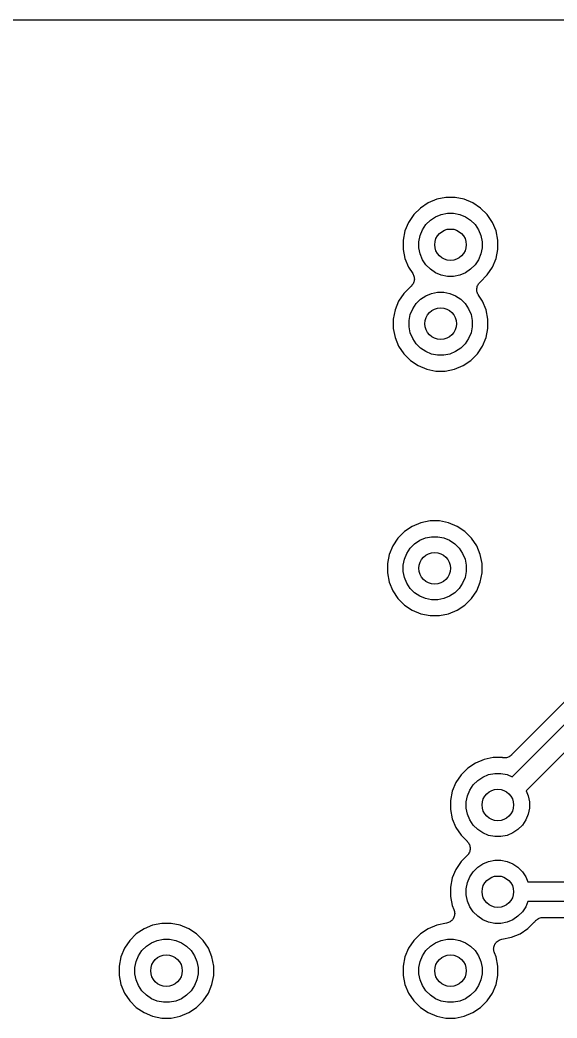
# Model space of a CAD drawing. Extents: x 113.2 to 188.8, y -123.8 to -78.2.
# Drawn here: x 139.44 to 146.25, y -94.8 to -82.15 of the extents above; entities that cross this region are included whole.
import ezdxf

# ---------------------------------------------------------------- set-up
doc = ezdxf.new("R2010")
doc.units = 0
doc.layers.add('BLACK', color=7, linetype='CONTINUOUS')

msp = doc.modelspace()

# ---------------------------------------------------------------- linework, layer by layer
at = {"layer": 'BLACK', "linetype": 'CONTINUOUS'}
for p, q in [((125.014, -82.1507), (176.986, -82.1507)), ((144.616, -84.4683), (144.518, -84.5339)), ((144.725, -84.4231), (144.616, -84.4683)), ((144.841, -84.4), (144.725, -84.4231)), ((144.959, -84.4), (144.841, -84.4)), ((145.075, -84.4231), (144.959, -84.4)), ((145.184, -84.4683), (145.075, -84.4231)), ((145.282, -84.5339), (145.184, -84.4683)), ((144.434, -84.6175), (144.368, -84.7158)), ((144.518, -84.5339), (144.434, -84.6175)), ((144.711, -84.6455), (144.783, -84.6154)), ((144.783, -84.6154), (144.861, -84.6)), ((144.861, -84.6), (144.939, -84.6)), ((144.939, -84.6), (145.017, -84.6154)), ((145.017, -84.6154), (145.089, -84.6455)), ((145.366, -84.6175), (145.282, -84.5339)), ((145.432, -84.7158), (145.366, -84.6175)), ((144.368, -84.7158), (144.323, -84.825)), ((144.546, -84.8105), (144.589, -84.745)), ((144.589, -84.745), (144.645, -84.6893)), ((144.645, -84.6893), (144.711, -84.6455)), ((145.089, -84.6455), (145.155, -84.6893)), ((145.155, -84.6893), (145.211, -84.745)), ((145.211, -84.745), (145.254, -84.8105)), ((145.477, -84.825), (145.432, -84.7158)), ((144.323, -84.825), (144.3, -84.9409)), ((144.515, -84.8833), (144.546, -84.8105)), ((145.254, -84.8105), (145.285, -84.8833)), ((145.5, -84.9409), (145.477, -84.825)), ((144.3, -84.9409), (144.3, -85.0591)), ((144.5, -84.9606), (144.515, -84.8833)), ((144.5, -85.0394), (144.5, -84.9606)), ((145.285, -84.8833), (145.3, -84.9606)), ((145.3, -84.9606), (145.3, -85.0394)), ((145.5, -85.0591), (145.5, -84.9409)), ((144.3, -85.0591), (144.323, -85.175)), ((144.515, -85.1167), (144.5, -85.0394)), ((144.546, -85.1895), (144.515, -85.1167)), ((145.285, -85.1167), (145.254, -85.1895)), ((145.3, -85.0394), (145.285, -85.1167)), ((145.477, -85.175), (145.5, -85.0591)), ((144.323, -85.175), (144.368, -85.2842)), ((144.589, -85.255), (144.546, -85.1895)), ((144.645, -85.3107), (144.589, -85.255)), ((145.211, -85.255), (145.155, -85.3107)), ((145.254, -85.1895), (145.211, -85.255)), ((145.432, -85.2842), (145.477, -85.175)), ((144.368, -85.2842), (144.421, -85.3625)), ((144.421, -85.3625), (144.421, -85.3632)), ((144.421, -85.3632), (144.421, -85.3632)), ((144.421, -85.3632), (144.421, -85.3632)), ((144.421, -85.3632), (144.422, -85.3639)), ((144.422, -85.3639), (144.427, -85.3746)), ((144.427, -85.3746), (144.433, -85.3851)), ((144.711, -85.3545), (144.645, -85.3107)), ((144.783, -85.3846), (144.711, -85.3545)), ((145.089, -85.3545), (145.017, -85.3846)), ((145.155, -85.3107), (145.089, -85.3545)), ((145.277, -85.4717), (145.366, -85.3825)), ((145.366, -85.3825), (145.432, -85.2842)), ((144.42, -85.5045), (144.412, -85.5137)), ((144.426, -85.4933), (144.42, -85.5038)), ((144.42, -85.5038), (144.42, -85.5041)), ((144.42, -85.5041), (144.42, -85.5045)), ((144.432, -85.4827), (144.426, -85.4933)), ((144.436, -85.4705), (144.432, -85.4819)), ((144.432, -85.4819), (144.432, -85.4823)), ((144.432, -85.4823), (144.432, -85.4827)), ((144.433, -85.3851), (144.433, -85.3856)), ((144.433, -85.3856), (144.433, -85.386)), ((144.433, -85.386), (144.436, -85.3974)), ((144.436, -85.3974), (144.44, -85.4089)), ((144.439, -85.4591), (144.436, -85.4705)), ((144.441, -85.4464), (144.439, -85.4582)), ((144.439, -85.4582), (144.439, -85.4587)), ((144.439, -85.4587), (144.439, -85.4591)), ((144.44, -85.4089), (144.44, -85.4093)), ((144.44, -85.4093), (144.44, -85.4098)), ((144.44, -85.4098), (144.441, -85.4217)), ((144.441, -85.4217), (144.442, -85.4336)), ((144.442, -85.4345), (144.441, -85.4464)), ((144.442, -85.4336), (144.442, -85.434)), ((144.442, -85.434), (144.442, -85.4345)), ((144.861, -85.4), (144.783, -85.3846)), ((144.939, -85.4), (144.861, -85.4)), ((145.017, -85.3846), (144.939, -85.4)), ((145.243, -85.5173), (145.249, -85.5068)), ((145.249, -85.5068), (145.255, -85.4962)), ((145.255, -85.4955), (145.263, -85.4864)), ((145.255, -85.4959), (145.255, -85.4955)), ((145.255, -85.4962), (145.255, -85.4959)), ((145.263, -85.4864), (145.27, -85.4771)), ((145.27, -85.4771), (145.271, -85.4768)), ((145.271, -85.4765), (145.277, -85.4717)), ((145.271, -85.4768), (145.271, -85.4765)), ((144.309, -85.6175), (144.243, -85.7158)), ((144.398, -85.5283), (144.309, -85.6175)), ((144.404, -85.5235), (144.398, -85.5283)), ((144.405, -85.5229), (144.404, -85.5232)), ((144.404, -85.5232), (144.404, -85.5235)), ((144.412, -85.5137), (144.405, -85.5229)), ((144.586, -85.6455), (144.658, -85.6154)), ((144.658, -85.6154), (144.736, -85.6)), ((144.736, -85.6), (144.814, -85.6)), ((144.814, -85.6), (144.892, -85.6154)), ((144.892, -85.6154), (144.964, -85.6455)), ((145.233, -85.5655), (145.234, -85.5537)), ((145.233, -85.566), (145.233, -85.5655)), ((145.233, -85.5664), (145.233, -85.566)), ((145.234, -85.5783), (145.233, -85.5664)), ((145.234, -85.5537), (145.236, -85.5418)), ((145.235, -85.5902), (145.234, -85.5783)), ((145.235, -85.5907), (145.235, -85.5902)), ((145.235, -85.5911), (145.235, -85.5907)), ((145.239, -85.6026), (145.235, -85.5911)), ((145.236, -85.5409), (145.239, -85.5295)), ((145.236, -85.5413), (145.236, -85.5409)), ((145.236, -85.5418), (145.236, -85.5413)), ((145.239, -85.5295), (145.243, -85.5181)), ((145.242, -85.614), (145.239, -85.6026)), ((145.242, -85.6144), (145.242, -85.614)), ((145.242, -85.6149), (145.242, -85.6144)), ((145.248, -85.6254), (145.242, -85.6149)), ((145.243, -85.5177), (145.243, -85.5173)), ((145.243, -85.5181), (145.243, -85.5177)), ((145.253, -85.6361), (145.248, -85.6254)), ((144.243, -85.7158), (144.198, -85.825)), ((144.421, -85.8105), (144.464, -85.745)), ((144.464, -85.745), (144.52, -85.6893)), ((144.52, -85.6893), (144.586, -85.6455)), ((144.964, -85.6455), (145.03, -85.6893)), ((145.03, -85.6893), (145.086, -85.745)), ((145.086, -85.745), (145.129, -85.8105)), ((145.254, -85.6368), (145.253, -85.6361)), ((145.254, -85.6375), (145.254, -85.6368)), ((145.254, -85.6368), (145.254, -85.6368)), ((145.254, -85.6368), (145.254, -85.6368)), ((145.307, -85.7158), (145.254, -85.6375)), ((145.352, -85.825), (145.307, -85.7158)), ((144.198, -85.825), (144.175, -85.9409)), ((144.375, -85.9606), (144.39, -85.8833)), ((144.39, -85.8833), (144.421, -85.8105)), ((145.129, -85.8105), (145.16, -85.8833)), ((145.16, -85.8833), (145.175, -85.9606)), ((145.375, -85.9409), (145.352, -85.825)), ((144.175, -85.9409), (144.175, -86.0591)), ((144.375, -86.0394), (144.375, -85.9606)), ((145.175, -85.9606), (145.175, -86.0394)), ((145.375, -86.0591), (145.375, -85.9409)), ((144.175, -86.0591), (144.198, -86.175)), ((144.39, -86.1167), (144.375, -86.0394)), ((144.421, -86.1895), (144.39, -86.1167)), ((145.16, -86.1167), (145.129, -86.1895)), ((145.175, -86.0394), (145.16, -86.1167)), ((145.352, -86.175), (145.375, -86.0591)), ((144.198, -86.175), (144.243, -86.2842)), ((144.464, -86.255), (144.421, -86.1895)), ((144.52, -86.3107), (144.464, -86.255)), ((145.086, -86.255), (145.03, -86.3107)), ((145.129, -86.1895), (145.086, -86.255)), ((145.307, -86.2842), (145.352, -86.175)), ((144.243, -86.2842), (144.309, -86.3825)), ((144.309, -86.3825), (144.393, -86.466)), ((144.586, -86.3545), (144.52, -86.3107)), ((144.658, -86.3846), (144.586, -86.3545)), ((144.736, -86.4), (144.658, -86.3846)), ((144.892, -86.3846), (144.814, -86.4)), ((144.964, -86.3545), (144.892, -86.3846)), ((145.03, -86.3107), (144.964, -86.3545)), ((145.157, -86.466), (145.241, -86.3825)), ((145.241, -86.3825), (145.307, -86.2842)), ((144.393, -86.466), (144.491, -86.5317)), ((144.814, -86.4), (144.736, -86.4)), ((145.059, -86.5317), (145.157, -86.466)), ((144.491, -86.5317), (144.6, -86.5769)), ((144.6, -86.5769), (144.716, -86.6)), ((144.716, -86.6), (144.834, -86.6)), ((144.834, -86.6), (144.95, -86.5769)), ((144.95, -86.5769), (145.059, -86.5317)), ((144.525, -88.5231), (144.416, -88.5683)), ((144.641, -88.5), (144.525, -88.5231)), ((144.759, -88.5), (144.641, -88.5)), ((144.875, -88.5231), (144.759, -88.5)), ((144.984, -88.5683), (144.875, -88.5231)), ((144.318, -88.6339), (144.234, -88.7175)), ((144.416, -88.5683), (144.318, -88.6339)), ((145.082, -88.6339), (144.984, -88.5683)), ((145.166, -88.7175), (145.082, -88.6339)), ((144.234, -88.7175), (144.168, -88.8158)), ((144.389, -88.845), (144.445, -88.7893)), ((144.445, -88.7893), (144.511, -88.7455)), ((144.511, -88.7455), (144.583, -88.7154)), ((144.583, -88.7154), (144.661, -88.7)), ((144.661, -88.7), (144.739, -88.7)), ((144.739, -88.7), (144.817, -88.7154)), ((144.817, -88.7154), (144.889, -88.7455)), ((144.889, -88.7455), (144.955, -88.7893)), ((144.955, -88.7893), (145.011, -88.845)), ((145.232, -88.8158), (145.166, -88.7175)), ((144.168, -88.8158), (144.123, -88.925)), ((144.315, -88.9833), (144.346, -88.9105)), ((144.346, -88.9105), (144.389, -88.845)), ((145.011, -88.845), (145.054, -88.9105)), ((145.054, -88.9105), (145.085, -88.9833)), ((145.277, -88.925), (145.232, -88.8158)), ((144.123, -88.925), (144.1, -89.0409)), ((144.1, -89.0409), (144.1, -89.1591)), ((144.3, -89.0606), (144.315, -88.9833)), ((145.085, -88.9833), (145.1, -89.0606)), ((145.3, -89.0409), (145.277, -88.925)), ((145.3, -89.1591), (145.3, -89.0409)), ((144.1, -89.1591), (144.123, -89.275)), ((144.3, -89.1394), (144.3, -89.0606)), ((144.315, -89.2167), (144.3, -89.1394)), ((145.1, -89.1394), (145.085, -89.2167)), ((145.1, -89.0606), (145.1, -89.1394)), ((145.277, -89.275), (145.3, -89.1591)), ((144.123, -89.275), (144.168, -89.3842)), ((144.346, -89.2895), (144.315, -89.2167)), ((144.389, -89.355), (144.346, -89.2895)), ((145.054, -89.2895), (145.011, -89.355)), ((145.085, -89.2167), (145.054, -89.2895)), ((145.232, -89.3842), (145.277, -89.275)), ((144.168, -89.3842), (144.234, -89.4825)), ((144.445, -89.4107), (144.389, -89.355)), ((144.511, -89.4545), (144.445, -89.4107)), ((144.955, -89.4107), (144.889, -89.4545)), ((145.011, -89.355), (144.955, -89.4107)), ((145.166, -89.4825), (145.232, -89.3842)), ((144.234, -89.4825), (144.318, -89.566)), ((144.583, -89.4846), (144.511, -89.4545)), ((144.661, -89.5), (144.583, -89.4846)), ((144.739, -89.5), (144.661, -89.5)), ((144.817, -89.4846), (144.739, -89.5)), ((144.889, -89.4545), (144.817, -89.4846)), ((145.082, -89.566), (145.166, -89.4825)), ((144.318, -89.566), (144.416, -89.6317)), ((144.416, -89.6317), (144.525, -89.6769)), ((144.525, -89.6769), (144.641, -89.7)), ((144.759, -89.7), (144.875, -89.6769)), ((144.875, -89.6769), (144.984, -89.6317)), ((144.984, -89.6317), (145.082, -89.566)), ((144.641, -89.7), (144.759, -89.7)), ((146.477, -90.663), (145.675, -91.4655)), ((145.681, -91.7421), (146.63, -90.7931)), ((146.775, -91.0022), (145.858, -91.9189)), ((145.216, -91.5683), (145.118, -91.6339)), ((145.325, -91.5231), (145.216, -91.5683)), ((145.441, -91.5), (145.325, -91.5231)), ((145.559, -91.5), (145.441, -91.5)), ((145.56, -91.5002), (145.559, -91.5)), ((145.572, -91.5014), (145.56, -91.5002)), ((145.584, -91.5027), (145.572, -91.5014)), ((145.585, -91.5027), (145.584, -91.5026)), ((145.584, -91.5026), (145.584, -91.5027)), ((145.597, -91.5015), (145.585, -91.5027)), ((145.608, -91.5005), (145.597, -91.5015)), ((145.609, -91.5003), (145.608, -91.5005)), ((145.61, -91.5003), (145.609, -91.5003)), ((145.621, -91.4969), (145.61, -91.5003)), ((145.632, -91.4936), (145.621, -91.4969)), ((145.633, -91.4933), (145.632, -91.4936)), ((145.644, -91.4876), (145.633, -91.4931)), ((145.633, -91.4931), (145.633, -91.4933)), ((145.654, -91.4822), (145.644, -91.4876)), ((145.655, -91.4818), (145.654, -91.4822)), ((145.664, -91.4741), (145.655, -91.4815)), ((145.655, -91.4815), (145.655, -91.4818)), ((145.674, -91.4667), (145.664, -91.4741)), ((145.675, -91.4659), (145.674, -91.4659)), ((145.674, -91.4659), (145.674, -91.4667)), ((145.675, -91.4655), (145.675, -91.4659)), ((145.675, -91.4659), (145.675, -91.4659)), ((145.118, -91.6339), (145.034, -91.7175)), ((145.383, -91.7154), (145.461, -91.7)), ((145.461, -91.7), (145.539, -91.7)), ((145.539, -91.7), (145.617, -91.7154)), ((144.968, -91.8158), (144.923, -91.925)), ((145.034, -91.7175), (144.968, -91.8158)), ((145.189, -91.845), (145.245, -91.7893)), ((145.245, -91.7893), (145.311, -91.7455)), ((145.311, -91.7455), (145.383, -91.7154)), ((145.617, -91.7154), (145.681, -91.7421)), ((144.923, -91.925), (144.9, -92.0409)), ((145.115, -91.9833), (145.146, -91.9105)), ((145.146, -91.9105), (145.189, -91.845)), ((145.858, -91.9189), (145.885, -91.9833)), ((144.9, -92.0409), (144.9, -92.1591)), ((145.1, -92.0606), (145.115, -91.9833)), ((145.1, -92.1394), (145.1, -92.0606)), ((145.885, -91.9833), (145.9, -92.0606)), ((145.9, -92.0606), (145.9, -92.1394)), ((144.9, -92.1591), (144.923, -92.275)), ((145.115, -92.2167), (145.1, -92.1394)), ((145.9, -92.1394), (145.885, -92.2167)), ((144.923, -92.275), (144.968, -92.3842)), ((145.146, -92.2895), (145.115, -92.2167)), ((145.189, -92.355), (145.146, -92.2895)), ((145.854, -92.2895), (145.811, -92.355)), ((145.885, -92.2167), (145.854, -92.2895)), ((144.968, -92.3842), (145.034, -92.4825)), ((145.245, -92.4107), (145.189, -92.355)), ((145.311, -92.4545), (145.245, -92.4107)), ((145.383, -92.4846), (145.311, -92.4545)), ((145.689, -92.4545), (145.617, -92.4846)), ((145.755, -92.4107), (145.689, -92.4545)), ((145.811, -92.355), (145.755, -92.4107)), ((145.034, -92.4825), (145.112, -92.5602)), ((145.112, -92.5602), (145.112, -92.5608)), ((145.112, -92.5608), (145.112, -92.5608)), ((145.112, -92.5608), (145.112, -92.5609)), ((145.112, -92.5609), (145.113, -92.5615)), ((145.113, -92.5615), (145.12, -92.5708)), ((145.12, -92.5708), (145.128, -92.5801)), ((145.128, -92.5801), (145.128, -92.5805)), ((145.128, -92.5805), (145.128, -92.5808)), ((145.128, -92.5808), (145.134, -92.5914)), ((145.134, -92.5914), (145.139, -92.602)), ((145.461, -92.5), (145.383, -92.4846)), ((145.539, -92.5), (145.461, -92.5)), ((145.617, -92.4846), (145.539, -92.5)), ((145.133, -92.7101), (145.127, -92.7206)), ((145.139, -92.6996), (145.133, -92.7101)), ((145.139, -92.602), (145.14, -92.6024)), ((145.143, -92.6873), (145.139, -92.6988)), ((145.139, -92.6988), (145.139, -92.6992)), ((145.139, -92.6992), (145.139, -92.6996)), ((145.14, -92.6024), (145.14, -92.6028)), ((145.14, -92.6028), (145.143, -92.6143)), ((145.143, -92.6143), (145.147, -92.6258)), ((145.146, -92.676), (145.143, -92.6873)), ((145.148, -92.6632), (145.146, -92.6751)), ((145.146, -92.6751), (145.146, -92.6755)), ((145.146, -92.6755), (145.146, -92.676)), ((145.147, -92.6258), (145.147, -92.6262)), ((145.147, -92.6262), (145.147, -92.6266)), ((145.147, -92.6266), (145.148, -92.6386)), ((145.148, -92.6386), (145.149, -92.6504)), ((145.149, -92.6513), (145.148, -92.6632)), ((145.149, -92.6504), (145.149, -92.6509)), ((145.149, -92.6509), (145.149, -92.6513)), ((145.034, -92.8175), (144.968, -92.9158)), ((145.112, -92.7398), (145.034, -92.8175)), ((145.119, -92.7306), (145.112, -92.7398)), ((145.127, -92.7214), (145.119, -92.7306)), ((145.127, -92.7206), (145.127, -92.721)), ((145.127, -92.721), (145.127, -92.7214)), ((145.245, -92.8893), (145.311, -92.8455)), ((145.311, -92.8455), (145.383, -92.8154)), ((145.383, -92.8154), (145.461, -92.8)), ((145.461, -92.8), (145.539, -92.8)), ((145.539, -92.8), (145.617, -92.8154)), ((145.617, -92.8154), (145.689, -92.8455)), ((145.689, -92.8455), (145.755, -92.8893)), ((144.968, -92.9158), (144.923, -93.025)), ((145.146, -93.0105), (145.189, -92.945)), ((145.189, -92.945), (145.245, -92.8893)), ((145.755, -92.8893), (145.811, -92.945)), ((145.811, -92.945), (145.854, -93.0105)), ((144.923, -93.025), (144.9, -93.1409)), ((145.1, -93.1606), (145.115, -93.0833)), ((145.115, -93.0833), (145.146, -93.0105)), ((145.854, -93.0105), (145.881, -93.075)), ((145.881, -93.075), (159.892, -93.075)), ((144.9, -93.1409), (144.9, -93.2591)), ((145.1, -93.2394), (145.1, -93.1606)), ((144.9, -93.2591), (144.923, -93.375)), ((145.115, -93.3167), (145.1, -93.2394)), ((145.146, -93.3895), (145.115, -93.3167)), ((145.881, -93.325), (145.854, -93.3895)), ((159.847, -93.325), (145.881, -93.325)), ((144.923, -93.375), (144.944, -93.4248)), ((144.944, -93.4248), (144.944, -93.4257)), ((144.944, -93.4257), (144.944, -93.4257)), ((144.944, -93.4257), (144.944, -93.4258)), ((144.944, -93.4258), (144.944, -93.4264)), ((144.944, -93.4264), (144.948, -93.4381)), ((144.948, -93.4381), (144.951, -93.4495)), ((144.951, -93.4495), (144.951, -93.4499)), ((144.951, -93.4499), (144.951, -93.4503)), ((144.951, -93.4503), (144.952, -93.4622)), ((144.952, -93.4622), (144.953, -93.4742)), ((144.953, -93.475), (144.952, -93.4869)), ((144.953, -93.4742), (144.953, -93.4746)), ((144.953, -93.4746), (144.953, -93.475)), ((145.189, -93.455), (145.146, -93.3895)), ((145.245, -93.5107), (145.189, -93.455)), ((145.811, -93.455), (145.755, -93.5107)), ((145.854, -93.3895), (145.811, -93.455)), ((141.241, -93.6), (141.125, -93.6231)), ((141.359, -93.6), (141.241, -93.6)), ((141.475, -93.6231), (141.359, -93.6)), ((144.851, -93.598), (144.725, -93.6231)), ((144.863, -93.5945), (144.851, -93.598)), ((144.874, -93.5911), (144.863, -93.5945)), ((144.875, -93.5908), (144.874, -93.5909)), ((144.874, -93.5909), (144.874, -93.5911)), ((144.885, -93.5851), (144.875, -93.5908)), ((144.896, -93.5796), (144.885, -93.5851)), ((144.897, -93.5791), (144.896, -93.5793)), ((144.896, -93.5793), (144.896, -93.5796)), ((144.906, -93.5715), (144.897, -93.5791)), ((144.915, -93.564), (144.906, -93.5715)), ((144.916, -93.5637), (144.915, -93.564)), ((144.924, -93.5542), (144.916, -93.5634)), ((144.916, -93.5634), (144.916, -93.5637)), ((144.931, -93.545), (144.924, -93.5542)), ((144.932, -93.5443), (144.931, -93.5446)), ((144.931, -93.5446), (144.931, -93.545)), ((144.937, -93.5337), (144.932, -93.5443)), ((144.943, -93.5232), (144.937, -93.5337)), ((144.947, -93.511), (144.943, -93.5225)), ((144.943, -93.5225), (144.943, -93.5229)), ((144.943, -93.5229), (144.943, -93.5232)), ((144.951, -93.4996), (144.947, -93.511)), ((144.952, -93.4869), (144.951, -93.4988)), ((144.951, -93.4988), (144.951, -93.4992)), ((144.951, -93.4992), (144.951, -93.4996)), ((145.311, -93.5545), (145.245, -93.5107)), ((145.383, -93.5846), (145.311, -93.5545)), ((145.461, -93.6), (145.383, -93.5846)), ((145.539, -93.6), (145.461, -93.6)), ((145.617, -93.5846), (145.539, -93.6)), ((145.689, -93.5545), (145.617, -93.5846)), ((145.755, -93.5107), (145.689, -93.5545)), ((145.882, -93.666), (145.966, -93.5825)), ((145.966, -93.5825), (145.967, -93.5814)), ((145.967, -93.581), (145.968, -93.58)), ((145.967, -93.5814), (145.967, -93.581)), ((145.967, -93.581), (145.967, -93.581)), ((145.967, -93.581), (145.967, -93.581)), ((145.968, -93.58), (145.975, -93.5709)), ((145.975, -93.5709), (145.983, -93.5619)), ((145.983, -93.5615), (145.984, -93.561)), ((145.983, -93.5619), (145.983, -93.5615)), ((145.984, -93.561), (145.993, -93.5537)), ((145.993, -93.5537), (146.002, -93.5462)), ((146.002, -93.5462), (146.003, -93.5459)), ((146.003, -93.5455), (146.014, -93.5401)), ((146.003, -93.5459), (146.003, -93.5455)), ((146.014, -93.5401), (146.024, -93.5346)), ((146.024, -93.5346), (146.025, -93.5344)), ((146.025, -93.5341), (146.036, -93.5308)), ((146.025, -93.5344), (146.025, -93.5341)), ((146.036, -93.5308), (146.048, -93.5274)), ((146.048, -93.5274), (146.049, -93.5272)), ((146.048, -93.5274), (146.048, -93.5274)), ((146.049, -93.5272), (146.061, -93.5261)), ((146.061, -93.5261), (146.072, -93.525)), ((146.072, -93.525), (159.711, -93.525)), ((141.016, -93.6683), (140.918, -93.7339)), ((141.125, -93.6231), (141.016, -93.6683)), ((141.584, -93.6683), (141.475, -93.6231)), ((141.682, -93.7339), (141.584, -93.6683)), ((144.616, -93.6683), (144.518, -93.7339)), ((144.725, -93.6231), (144.616, -93.6683)), ((145.784, -93.7317), (145.882, -93.666)), ((140.834, -93.8175), (140.768, -93.9158)), ((140.918, -93.7339), (140.834, -93.8175)), ((141.045, -93.8893), (141.111, -93.8455)), ((141.111, -93.8455), (141.183, -93.8154)), ((141.183, -93.8154), (141.261, -93.8)), ((141.261, -93.8), (141.339, -93.8)), ((141.339, -93.8), (141.417, -93.8154)), ((141.417, -93.8154), (141.489, -93.8455)), ((141.489, -93.8455), (141.555, -93.8893)), ((141.766, -93.8175), (141.682, -93.7339)), ((141.832, -93.9158), (141.766, -93.8175)), ((144.434, -93.8175), (144.368, -93.9158)), ((144.518, -93.7339), (144.434, -93.8175)), ((144.645, -93.8893), (144.711, -93.8455)), ((144.711, -93.8455), (144.783, -93.8154)), ((144.783, -93.8154), (144.861, -93.8)), ((144.861, -93.8), (144.939, -93.8)), ((144.939, -93.8), (145.017, -93.8154)), ((145.017, -93.8154), (145.089, -93.8455)), ((145.089, -93.8455), (145.155, -93.8893)), ((145.463, -93.8663), (145.468, -93.8557)), ((145.468, -93.8557), (145.469, -93.8554)), ((145.469, -93.855), (145.476, -93.8458)), ((145.469, -93.8554), (145.469, -93.855)), ((145.476, -93.8458), (145.484, -93.8366)), ((145.484, -93.8363), (145.485, -93.836)), ((145.484, -93.8366), (145.484, -93.8363)), ((145.485, -93.836), (145.494, -93.8285)), ((145.494, -93.8285), (145.503, -93.8209)), ((145.503, -93.8209), (145.504, -93.8207)), ((145.504, -93.8204), (145.515, -93.8149)), ((145.504, -93.8207), (145.504, -93.8204)), ((145.515, -93.8149), (145.525, -93.8092)), ((145.525, -93.8092), (145.526, -93.8091)), ((145.526, -93.8089), (145.537, -93.8055)), ((145.526, -93.8091), (145.526, -93.8089)), ((145.537, -93.8055), (145.549, -93.802)), ((145.549, -93.802), (145.675, -93.7769)), ((145.675, -93.7769), (145.784, -93.7317)), ((140.768, -93.9158), (140.723, -94.025)), ((140.946, -94.0105), (140.989, -93.945)), ((140.989, -93.945), (141.045, -93.8893)), ((141.555, -93.8893), (141.611, -93.945)), ((141.611, -93.945), (141.654, -94.0105)), ((141.877, -94.025), (141.832, -93.9158)), ((144.368, -93.9158), (144.323, -94.025)), ((144.546, -94.0105), (144.589, -93.945)), ((144.589, -93.945), (144.645, -93.8893)), ((145.155, -93.8893), (145.211, -93.945)), ((145.211, -93.945), (145.254, -94.0105)), ((145.447, -93.925), (145.448, -93.9132)), ((145.447, -93.9254), (145.447, -93.925)), ((145.447, -93.9258), (145.447, -93.9254)), ((145.448, -93.9377), (145.447, -93.9258)), ((145.448, -93.9132), (145.449, -93.9012)), ((145.449, -93.9497), (145.448, -93.9377)), ((145.449, -93.9004), (145.453, -93.8891)), ((145.449, -93.9008), (145.449, -93.9004)), ((145.449, -93.9012), (145.449, -93.9008)), ((145.449, -93.9501), (145.449, -93.9497)), ((145.449, -93.9505), (145.449, -93.9501)), ((145.452, -93.9619), (145.449, -93.9505)), ((145.456, -93.9736), (145.452, -93.9619)), ((145.453, -93.8891), (145.457, -93.8775)), ((145.456, -93.9743), (145.456, -93.9736)), ((145.456, -93.9752), (145.456, -93.9743)), ((145.456, -93.9743), (145.456, -93.9743)), ((145.456, -93.9743), (145.456, -93.9743)), ((145.477, -94.025), (145.456, -93.9752)), ((145.457, -93.8768), (145.463, -93.8663)), ((145.457, -93.8771), (145.457, -93.8768)), ((145.457, -93.8775), (145.457, -93.8771)), ((140.723, -94.025), (140.7, -94.1409)), ((140.9, -94.1606), (140.915, -94.0833)), ((140.915, -94.0833), (140.946, -94.0105)), ((141.654, -94.0105), (141.685, -94.0833)), ((141.685, -94.0833), (141.7, -94.1606)), ((141.9, -94.1409), (141.877, -94.025)), ((144.323, -94.025), (144.3, -94.1409)), ((144.5, -94.1606), (144.515, -94.0833)), ((144.515, -94.0833), (144.546, -94.0105)), ((145.254, -94.0105), (145.285, -94.0833)), ((145.285, -94.0833), (145.3, -94.1606)), ((145.5, -94.1409), (145.477, -94.025)), ((140.7, -94.1409), (140.7, -94.2591)), ((140.9, -94.2394), (140.9, -94.1606)), ((141.7, -94.1606), (141.7, -94.2394)), ((141.9, -94.2591), (141.9, -94.1409)), ((144.3, -94.1409), (144.3, -94.2591)), ((144.5, -94.2394), (144.5, -94.1606)), ((145.3, -94.1606), (145.3, -94.2394)), ((145.5, -94.2591), (145.5, -94.1409)), ((140.7, -94.2591), (140.723, -94.375)), ((140.915, -94.3167), (140.9, -94.2394)), ((140.946, -94.3895), (140.915, -94.3167)), ((141.685, -94.3167), (141.654, -94.3895)), ((141.7, -94.2394), (141.685, -94.3167)), ((141.877, -94.375), (141.9, -94.2591)), ((144.3, -94.2591), (144.323, -94.375)), ((144.515, -94.3167), (144.5, -94.2394)), ((144.546, -94.3895), (144.515, -94.3167)), ((145.285, -94.3167), (145.254, -94.3895)), ((145.3, -94.2394), (145.285, -94.3167)), ((145.477, -94.375), (145.5, -94.2591)), ((140.723, -94.375), (140.768, -94.4842)), ((140.768, -94.4842), (140.834, -94.5825)), ((140.989, -94.455), (140.946, -94.3895)), ((141.045, -94.5107), (140.989, -94.455)), ((141.611, -94.455), (141.555, -94.5107)), ((141.654, -94.3895), (141.611, -94.455)), ((141.766, -94.5825), (141.832, -94.4842)), ((141.832, -94.4842), (141.877, -94.375)), ((144.323, -94.375), (144.368, -94.4842)), ((144.368, -94.4842), (144.434, -94.5825)), ((144.589, -94.455), (144.546, -94.3895)), ((144.645, -94.5107), (144.589, -94.455)), ((145.211, -94.455), (145.155, -94.5107)), ((145.254, -94.3895), (145.211, -94.455)), ((145.366, -94.5825), (145.432, -94.4842)), ((145.432, -94.4842), (145.477, -94.375)), ((140.834, -94.5825), (140.918, -94.666)), ((141.111, -94.5545), (141.045, -94.5107)), ((141.183, -94.5846), (141.111, -94.5545)), ((141.261, -94.6), (141.183, -94.5846)), ((141.339, -94.6), (141.261, -94.6)), ((141.417, -94.5846), (141.339, -94.6)), ((141.489, -94.5545), (141.417, -94.5846)), ((141.555, -94.5107), (141.489, -94.5545)), ((141.682, -94.666), (141.766, -94.5825)), ((144.434, -94.5825), (144.518, -94.666)), ((144.711, -94.5545), (144.645, -94.5107)), ((144.783, -94.5846), (144.711, -94.5545)), ((144.861, -94.6), (144.783, -94.5846)), ((144.939, -94.6), (144.861, -94.6)), ((145.017, -94.5846), (144.939, -94.6)), ((145.089, -94.5545), (145.017, -94.5846)), ((145.155, -94.5107), (145.089, -94.5545)), ((145.282, -94.666), (145.366, -94.5825)), ((140.918, -94.666), (141.016, -94.7317)), ((141.016, -94.7317), (141.125, -94.7769)), ((141.475, -94.7769), (141.584, -94.7317)), ((141.584, -94.7317), (141.682, -94.666)), ((144.518, -94.666), (144.616, -94.7317)), ((144.616, -94.7317), (144.725, -94.7769)), ((145.075, -94.7769), (145.184, -94.7317)), ((145.184, -94.7317), (145.282, -94.666)), ((141.125, -94.7769), (141.241, -94.8)), ((141.241, -94.8), (141.359, -94.8)), ((141.359, -94.8), (141.475, -94.7769)), ((144.725, -94.7769), (144.841, -94.8)), ((144.841, -94.8), (144.959, -94.8)), ((144.959, -94.8), (145.075, -94.7769))]:
    msp.add_line(p, q, dxfattribs=at)
at = {"layer": 'BLACK'}
for centre in [(144.9, -85), (144.775, -86), (144.7, -89.1), (145.5, -92.1), (145.5, -93.2), (141.3, -94.2), (144.9, -94.2)]:
    msp.add_circle(centre, 0.2, dxfattribs=at)

doc.saveas('drawing.dxf')
